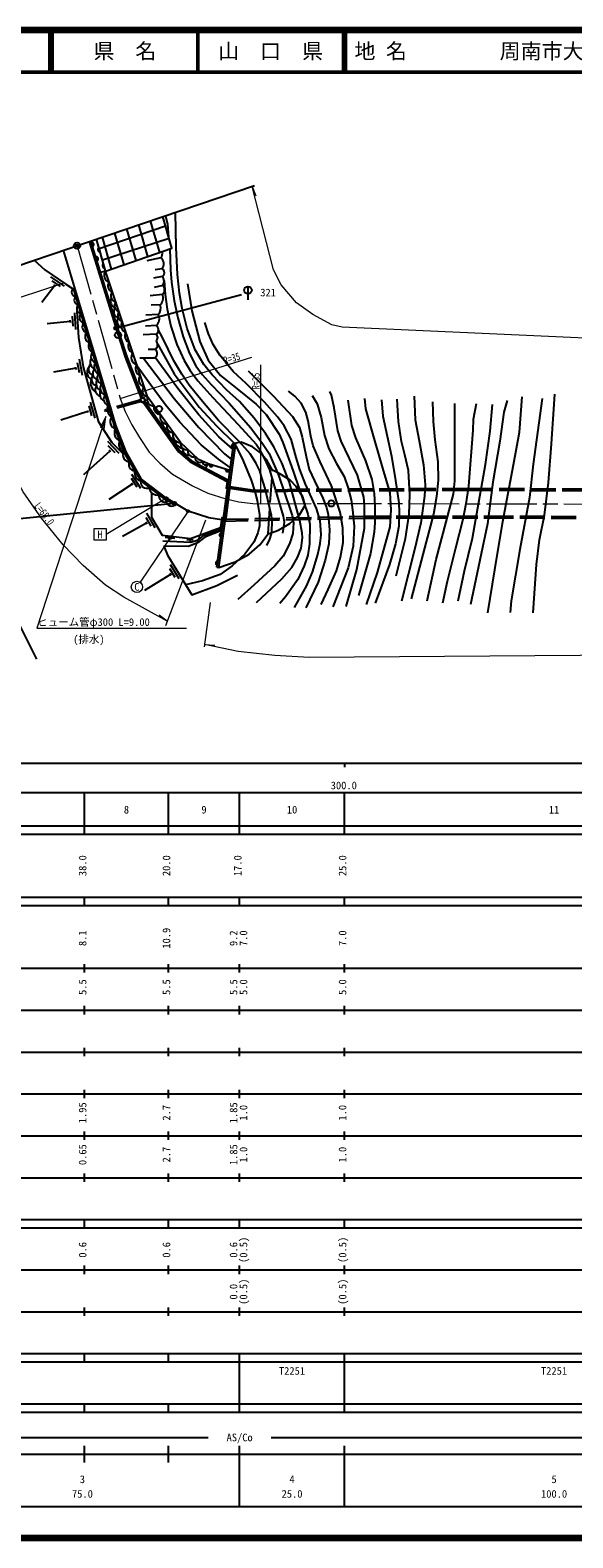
# Model space of a CAD drawing. Units: millimetres at full size, sheet at 1:1000; details may follow other scales. Extents: x 40000 to 680000, y 20000 to 380000.
# Drawn here: x 293041 to 422468, y 20000 to 380000 of the extents above; entities that cross this region are included whole.
import ezdxf
from ezdxf.enums import TextEntityAlignment as Align

# ---------------------------------------------------------------- set-up
doc = ezdxf.new("R2010")
doc.units = ezdxf.units.MM
doc.header["$LTSCALE"] = 1000
doc.header["$PDMODE"] = 32
doc.header["$PDSIZE"] = 500
doc.linetypes.add('CHAIN', pattern=[18.5, 12, -1.5, 3.5, -1.5])
doc.linetypes.add('DASHED', pattern=[7.5, 6, -1.5])
for name, color, linetype, lineweight in [('M-BGD', 7, 'Continuous', 25), ('M-BMK', 2, 'CHAIN', 13), ('M-BMK-OTRS', 5, 'Continuous', 25), ('M-BMK-SRVR', 3, 'Continuous', 25), ('M-STR-HTXT', 7, 'Continuous', 13), ('M-STR-STRC', 7, 'Continuous', 25), ('M-TTL', 2, 'Continuous', 140), ('M-TTL-BAND', 7, 'Continuous', 25), ('M-TTL-LINE', 7, 'Continuous', 50)]:
    doc.layers.add(name, color=color, linetype=linetype, lineweight=lineweight)
doc.layers.add('M-OTRS', color=6, linetype='Continuous')
doc.layers.add('M-TTL-TXT', color=7, linetype='Continuous')
doc.styles.add('ＭＳ ゴシック', font='')
doc.styles.get('ＭＳ ゴシック').set_extended_font_data('MS Gothic')

# ---------------------------------------------------------------- blocks, each defined once
blk = doc.blocks.new('open_arrow')
at = {"color": 0, "linetype": 'Continuous', "lineweight": -2}
blk.add_lwpolyline([(7.5, 1.25), (0, 0), (7.5, -1.25)], dxfattribs=at)

msp = doc.modelspace()

# ---------------------------------------------------------------- linework, layer by layer
at = {"layer": 'M-BGD'}
for p, q in [((309483, 327878), (325293, 333313)), ((313161, 331559), (315382, 323980)), ((318319, 324996), (316116, 332562)), ((318884, 333501), (321052, 325942)), ((323940, 326942), (321710, 334460)), ((311012, 322501), (308852, 330096)), ((309697, 327125), (309426, 328078)), ((312456, 322967), (310275, 330579)), ((326161, 330277), (310279, 325077)), ((310797, 323256), (310526, 324209)), ((324192, 325614), (320867, 324883)), ((301242, 318862), (297933, 321109)), ((324519, 321139), (322419, 320773)), ((324502, 322995), (322868, 322777)), ((298913, 318993), (295795, 314990)), ((300243, 318815), (298258, 320164)), ((299145, 318836), (298682, 319150)), ((324595, 316871), (321690, 316531)), ((324670, 319029), (322625, 318525)), ((324044, 314386), (321880, 314331)), ((302630, 310453), (297114, 309842)), ((302647, 310173), (302613, 310732)), ((303302, 309292), (303155, 311687)), ((303950, 308530), (303705, 312522)), ((323564, 312093), (320594, 311979)), ((323078, 307386), (319977, 307220)), ((323141, 309444), (320521, 309298)), ((322937, 303772), (321194, 303721)), ((303982, 299281), (298601, 298320)), ((304034, 299005), (303931, 299556)), ((304792, 298211), (304352, 300570)), ((305529, 297534), (304796, 301467)), ((322586, 301679), (319181, 301686)), ((306822, 288945), (300320, 286868)), ((306897, 288675), (306748, 289215)), ((307720, 287948), (307082, 290262)), ((308510, 287336), (307448, 291192)), ((314304, 278883), (311530, 281764)), ((337552, 251756), (341579, 281454)), ((338047, 251688), (342074, 281387)), ((341416, 280250), (341549, 281232)), ((341579, 281454), (342074, 281387)), ((312053, 279492), (305735, 273854)), ((313317, 279043), (311652, 280772)), ((312247, 279290), (311859, 279693)), ((319472, 270565), (317273, 273907)), ((340679, 274819), (335486, 276423)), ((336674, 276056), (335727, 276348)), ((340543, 274861), (339597, 275153)), ((317370, 271576), (311773, 267970)), ((318531, 270904), (317211, 272908)), ((317524, 271342), (317216, 271810)), ((340187, 271036), (339079, 262794)), ((340692, 270961), (339595, 262805)), ((321917, 261557), (320719, 263636)), ((322836, 261163), (320840, 264629)), ((320798, 262297), (315070, 259058)), ((320938, 262054), (320659, 262540)), ((335288, 259901), (336255, 260284)), ((335929, 260155), (336009, 259967)), ((338533, 258992), (338666, 259974)), ((325268, 258976), (327503, 258719)), ((325868, 258697), (326753, 258604)), ((326239, 258076), (326310, 258651)), ((330389, 258283), (331917, 258397)), ((331246, 257776), (331203, 258344)), ((328564, 248950), (326471, 252359)), ((337621, 252265), (337754, 253247)), ((326495, 250026), (320322, 246218)), ((326641, 249788), (326349, 250265)), ((327634, 249318), (326379, 251363)), ((337552, 251756), (338047, 251688))]:
    msp.add_line(p, q, dxfattribs=at)
at = {"layer": 'M-BGD', "linetype": 'DASHED'}
for p, q in [((319409, 291723), (310869, 289291)), ((310979, 288907), (310869, 289291)), ((319581, 291356), (310979, 288907))]:
    msp.add_line(p, q, dxfattribs=at)
at = {"layer": 'M-BGD'}
for points in [[(311022, 322471), (326829, 327942), (324677, 335467)], [(325354, 335697), (325796, 333705), (326070, 330596)], [(347035, 243321), (353043, 248961), (355430, 251695), (356769, 254118), (357658, 256339), (357961, 258809), (357936, 259927), (357360, 262933), (354853, 272003), (353086, 276649), (351176, 280488), (349163, 283687), (346474, 287380), (342944, 291293), (339883, 294124), (336416, 297663), (334461, 300133), (332370, 303692), (330493, 308802), (329322, 313516), (328629, 317225), (328142, 321664), (327875, 328088), (327672, 336483)], [(307087, 329497), (313990, 307194), (315704, 301887), (319542, 292059)], [(307466, 329626), (314372, 307314), (316081, 302022), (319905, 292229)], [(326322, 327767), (326469, 322790), (326730, 319816), (327370, 315345), (328219, 311323), (329563, 306787), (331061, 302822), (332582, 299863), (334056, 297739), (336234, 295363), (340509, 290911), (345631, 285032), (348469, 281318), (350012, 278912), (352289, 273770), (355162, 265268), (355505, 264090), (355820, 262331), (355670, 259794), (354890, 257329), (353387, 254434), (351373, 252065), (346459, 247549), (342560, 244084)], [(293994, 325054), (296558, 322769), (301555, 319374), (303367, 318192), (311851, 289611), (313340, 284722), (315410, 279237), (319484, 272298), (325394, 267755), (327909, 266811)], [(338663, 263066), (335679, 263517), (330686, 265154), (325529, 268232), (319616, 272785), (315960, 279331), (313500, 285649), (311936, 290890), (300992, 327429)], [(334822, 275480), (335486, 276423), (333194, 277500), (328914, 281513), (321019, 292482), (311021, 322474), (309797, 322096)], [(325024, 320115), (325269, 316850), (325715, 313418), (326587, 309299), (328042, 304930), (329770, 301152), (331224, 298711), (333066, 296266), (336620, 292325), (342615, 285849), (346942, 281117), (347567, 280196), (348959, 277628), (350158, 274994), (351833, 269038), (353384, 263982), (353613, 262489), (353403, 260824), (353214, 259888)], [(330586, 319404), (331574, 312954), (333510, 305671), (335508, 301224), (338428, 297520), (342419, 294340), (346969, 290721), (349360, 288233), (352409, 283496), (353315, 281528), (355742, 274711), (357231, 270464), (359301, 264464), (359773, 262057), (359701, 257333), (359237, 254612), (358390, 252113), (356899, 248854), (353928, 244661), (352568, 243074)], [(315219, 278799), (312630, 281487), (309395, 286384), (305752, 299610), (304670, 306598), (304282, 312916)], [(356066, 242124), (358946, 247265), (360364, 250578), (361621, 254805), (362216, 257410), (362424, 259458), (362177, 262892), (361333, 265792), (360220, 268277), (358702, 271596), (357341, 275115), (356454, 277959), (355264, 282366), (353608, 285561), (351994, 287636), (348913, 291162), (344562, 295628), (341462, 298508), (338236, 302376), (336718, 304939), (335583, 307507), (334681, 310226)], [(349525, 256923), (350231, 258472), (350566, 259768), (350680, 260488), (350763, 262571), (350577, 264099), (349105, 270563), (348304, 273104), (347804, 274816), (346829, 276671), (345473, 278846), (344253, 280287), (342814, 281857), (337956, 286821), (333312, 292311), (330939, 295260), (329208, 297830), (327276, 301020), (324566, 306603), (323635, 308399)], [(323400, 305108), (327414, 297939), (329776, 294733), (333367, 289999), (337584, 285434), (341579, 281454), (342364, 280232), (343821, 277155), (345724, 272587), (346616, 269825), (347217, 267662), (347714, 264290), (347704, 261625), (347338, 260000), (346372, 257721), (344259, 254868), (341222, 252092), (338320, 250027), (334115, 248498), (330124, 247555)], [(340776, 275535), (337996, 277532), (333806, 281007), (328741, 286402), (325213, 290644), (321411, 295765), (318594, 299759)], [(320080, 301684), (327414, 292033), (333297, 285121), (339377, 278866), (341042, 277497)], [(341370, 279912), (338045, 282926), (333305, 288135), (328295, 294444), (322813, 301814)], [(345070, 298664), (351075, 292584), (355581, 287724), (357268, 285146), (357944, 282850), (358842, 278175), (359614, 275074), (360850, 272391), (362852, 268213), (363755, 265987), (364141, 264358), (364441, 260659), (364267, 257360), (363367, 253473), (361742, 248163), (358818, 242088)], [(362425, 242874), (364086, 246469), (366067, 250915), (367074, 254189), (367699, 257671), (367604, 261132), (366950, 264910), (364912, 271176), (362195, 276959), (360508, 280776), (359980, 283038), (359372, 286736), (358749, 288766), (357640, 290921), (356182, 292591), (354633, 293820)], [(360298, 292728), (361468, 290754), (362440, 287521), (363275, 283195), (364262, 279992), (366084, 276504), (367929, 273410), (368842, 270880), (369567, 267830), (369944, 265430), (370330, 261567), (370061, 256768), (368860, 251651), (365238, 242326)], [(368417, 242374), (370933, 251191), (372798, 261118), (372820, 266622), (372653, 268499), (371085, 273740), (367236, 281875), (366385, 284361), (365533, 289836), (364875, 292846), (364491, 293736)], [(368822, 291678), (369688, 285623), (370606, 282624), (372991, 277165), (374492, 272722), (375077, 269326), (375257, 266458), (375220, 262476), (375099, 260137), (374217, 255005), (371371, 244984)], [(373273, 242869), (375908, 250469), (378926, 261371), (379104, 265449), (378915, 269553), (377165, 275434), (375218, 282058), (373134, 289549), (372859, 292028)], [(376854, 291752), (377158, 287869), (379197, 278285), (380190, 272492), (380931, 267142), (381073, 264837), (380936, 261560), (380154, 257321), (378723, 252449), (375348, 243210)], [(380309, 249722), (382530, 258644), (383427, 264405), (383629, 269077), (383297, 274868), (382417, 278615), (381583, 281762), (380892, 286532), (380633, 290481), (380588, 291891)], [(384655, 292581), (384835, 286986), (385841, 281946), (386826, 276235), (387250, 271442), (387084, 268720), (386197, 262324), (384786, 256209), (381570, 243674)], [(402238, 240833), (403848, 251116), (405813, 262705), (408289, 276222), (409755, 284006), (410414, 292464)], [(415160, 292069), (413050, 276364), (412126, 268400), (409840, 256021), (407788, 243711), (407549, 240985)], [(412979, 240866), (413792, 252438), (414486, 258264), (415718, 264220), (416649, 271989), (417375, 281237), (418199, 293110)], [(319990, 291204), (328382, 279334), (331231, 276938), (340038, 272253), (339822, 270671), (340112, 270633)], [(320354, 291383), (328679, 279607), (331456, 277271), (340369, 272530)], [(389023, 291213), (389149, 286555), (389596, 282148), (390306, 276904), (390345, 272534), (389943, 268667), (389203, 264454), (387460, 257846), (383899, 244230)], [(387750, 243697), (389892, 253581), (392252, 262569), (393974, 269178), (394357, 272353), (394336, 278303), (394288, 290879)], [(399404, 290791), (398677, 287016), (398609, 284487), (397604, 271111), (396955, 266919), (396250, 263121), (394480, 256347), (392471, 248387), (391425, 243160)], [(395113, 243771), (396670, 250894), (398568, 258677), (399331, 263236), (401618, 276275), (402759, 284254), (403273, 290588)], [(406832, 291588), (406038, 288746), (405021, 281855), (403404, 272070), (402094, 262102), (400617, 254955), (398078, 242830)], [(338395, 261203), (331304, 258510), (324595, 259313), (322091, 263659), (322080, 269472)], [(339179, 263539), (338738, 263589), (338339, 260811), (334156, 259169), (332856, 258166), (331375, 257669), (324675, 257960)], [(338747, 260568), (334697, 258938), (332960, 257596), (330841, 256710), (324880, 256809)], [(324880, 256809), (325766, 254654), (331595, 245159), (337521, 247370), (342512, 249901)], [(248106, 249427), (254155, 236200), (255588, 236200), (255588, 238402), (259088, 238555), (272838, 239252), (286588, 238867), (290088, 238751), (294533, 229795)]]:
    msp.add_lwpolyline(points, dxfattribs=at)
msp.add_lwpolyline([(319304, 291947), (320091, 292317), (320527, 291468), (319716, 291069)], close=True, dxfattribs=at)
at = {"layer": 'M-BGD', "linetype": 'DASHED'}
for points in [[(338047, 251688), (341921, 253068), (345241, 254917), (347788, 257129), (349797, 259724), (350840, 274964), (349432, 277490), (348003, 279052), (346084, 280480), (343385, 281609), (342074, 281387)], [(349797, 259724), (352282, 260623), (354980, 262219), (357276, 264302), (358637, 266548), (358044, 268607), (356507, 271013), (355060, 272516), (352624, 274037), (350840, 274964)], [(553845, 269838), (537094, 269735), (523615, 269707), (510025, 269630), (470921, 269804), (397280, 270097), (357399, 269904), (346550, 269676), (340112, 270633)], [(553852, 270248), (537092, 270145), (523613, 270117), (510025, 270040), (470922, 270213), (397280, 270507), (357393, 270314), (346576, 270086), (340167, 271039)], [(339049, 262793), (372828, 263501), (386282, 263517), (402305, 263567), (449859, 263374), (546074, 263157), (553717, 263038), (553544, 263041)], [(339106, 263215), (372823, 263922), (386282, 263938), (402306, 263988), (449860, 263795), (546078, 263578), (553725, 263459), (553557, 263462)]]:
    msp.add_lwpolyline(points, dxfattribs=at)
at = {"layer": 'M-BGD'}
msp.add_circle((323779, 289545), 750, dxfattribs=at)
for centre, radius, start, end in [((307716, 328816), 500, 287.19913, 107.19913), ((309655, 327628), 505, 117.04857, 274.70676), ((308774, 325398), 500, 287.19913, 107.19913), ((310756, 323760), 505, 117.04857, 274.70676), ((322906, 326723), 1698, 319.24238, 14.66008), ((323126, 324168), 1797, 319.48373, 53.59688), ((312294, 321434), 1641, 140.83933, 256.03449), ((324018, 322062), 1051, 298.4911, 63.18996), ((323514, 320007), 1514, 319.78872, 48.387), ((303890, 317386), 961, 122.92063, 270.14249), ((312925, 318901), 1393, 137.49622, 259.37761), ((313713, 316524), 1452, 136.01631, 260.85752), ((322592, 316011), 2179, 311.77233, 23.23788), ((323600, 317986), 1494, 311.72781, 44.26775), ((304785, 315592), 1221, 136.98851, 256.07465), ((305412, 313518), 1280, 136.01457, 257.04857), ((314085, 315373), 1881, 158.42512, 241.84819), ((314523, 312858), 1578, 147.1304, 250.73854), ((314525, 314157), 1399, 138.16334, 258.71049), ((322072, 313602), 2123, 314.69354, 21.68645), ((306093, 311367), 1324, 136.97113, 256.09199), ((306928, 309163), 1475, 141.44454, 251.61863), ((315613, 310499), 1830, 151.6614, 243.3356), ((315438, 311846), 1513, 141.67357, 255.20026), ((316341, 309381), 1633, 142.14166, 254.73216), ((321716, 311030), 2132, 311.92611, 29.88825), ((307648, 306815), 1517, 141.33237, 251.7308), ((317014, 306904), 1425, 140.7441, 256.12973), ((322453, 306599), 1005, 306.52251, 51.56624), ((322366, 308438), 1270, 304.07971, 52.4115), ((308516, 304522), 1592, 147.60947, 245.45368), ((309129, 302110), 1598, 142.90952, 250.15362), ((318124, 304579), 1730, 147.01272, 249.86111), ((318918, 301856), 1772, 141.69849, 255.17533), ((322047, 302843), 1283, 294.81394, 46.25095), ((322023, 304837), 1403, 310.51795, 42.89994), ((308390, 298288), 1786, 143.86971, 246.37039), ((308421, 299077), 1497, 130.87396, 254.28223), ((309233, 300746), 1871, 150.92287, 242.45562), ((309504, 298043), 1543, 137.39718, 253.18563), ((310127, 299610), 1835, 147.05384, 246.00931), ((319774, 299151), 1643, 142.83143, 254.04239), ((309701, 295661), 2256, 153.96431, 242.42785), ((309265, 296651), 1591, 141.77381, 254.03626), ((310450, 295604), 1693, 145.36675, 247.72131), ((310412, 296968), 1413, 136.87073, 256.19243), ((311523, 294546), 1789, 144.08464, 248.97849), ((320650, 296482), 1718, 140.59174, 256.28208), ((310249, 294215), 1686, 147.48797, 250.83927), ((311519, 293189), 1909, 153.63576, 240.91812), ((312051, 291916), 1513, 140.63294, 252.43021), ((321106, 293806), 1327, 130.62102, 266.25281), ((322507, 291873), 1608, 157.73569, 273.75079), ((313822, 289621), 2385, 159.04351, 234.58476), ((324113, 289812), 1569, 163.08089, 268.4056), ((325839, 287783), 1829, 165.40339, 266.0831), ((314159, 286586), 2036, 147.60393, 246.27607), ((315072, 283809), 1958, 152.20125, 249.14732), ((327079, 286983), 2737, 185.6224, 244.53494), ((327148, 285409), 1535, 159.01815, 272.46831), ((328363, 284491), 2461, 179.5043, 247.18359), ((316258, 281123), 2068, 155.5492, 245.79938), ((328801, 283224), 1715, 157.68764, 273.79886), ((329764, 282542), 2377, 187.73866, 259.66547), ((330310, 281241), 1421, 168.98054, 284.70445), ((341579, 280728), 505, 93.44879, 251.10699), ((316628, 278445), 1453, 146.96308, 273.88052), ((330961, 280114), 1626, 176.81884, 272.34453), ((331938, 279460), 1331, 162.23442, 291.45056), ((333456, 277870), 1090, 161.23083, 310.61286), ((318034, 276287), 1487, 151.59085, 269.25277), ((319987, 274276), 2041, 165.10777, 255.73584), ((334921, 276936), 763, 171.92752, 317.72806), ((336229, 276296), 505, 174.00873, 331.66692), ((340099, 275100), 505, 174.00873, 331.66692), ((320831, 271988), 1382, 167.03369, 297.86273), ((323299, 270828), 1823, 181.92557, 282.97083), ((325264, 268889), 1564, 174.079, 277.77132), ((326855, 267826), 1463, 182.78888, 316.0871), ((338697, 259470), 505, 93.44879, 251.10699), ((337785, 252743), 505, 93.44879, 251.10699)]:
    msp.add_arc(centre, radius, start, end, dxfattribs=at)
at = {"layer": 'M-BMK'}
msp.add_lwpolyline([(304223, 328526), (314522, 292050), (315727, 288912), (317298, 285746), (319139, 282742), (321440, 279251), (323931, 276572), (326957, 273970), (331748, 271174), (335403, 269435), (339500, 268137), (342803, 267400), (346126, 267006), (348021, 266893), (364855, 266985), (464610, 266782), (564411, 266640)], dxfattribs=at)
at = {"layer": 'M-BMK-OTRS'}
msp.add_line((271894, 317553), (346561, 342894), dxfattribs=at)
at = {"layer": 'M-BMK-SRVR'}
for centre in [(304223, 328526), (313990, 307194), (364855, 266985)]:
    msp.add_circle(centre, 750, dxfattribs=at)
at = {"layer": 'M-OTRS'}
msp.add_point((304223, 328526), dxfattribs=at)
at = {"layer": 'M-STR-HTXT'}
for p, q in [((345957, 342689), (346895, 340420)), ((274206, 310744), (301081, 319696)), ((314522, 292050), (345886, 301944)), ((348021, 266893), (348021, 300104)), ((325529, 268232), (311134, 259591)), ((330686, 265154), (319246, 248181)), ((334818, 263020), (325312, 237728)), ((335945, 243303), (334528, 232777)), ((325742, 238872), (323778, 240345)), ((334598, 233293), (337048, 233141))]:
    msp.add_line(p, q, dxfattribs=at)
for points in [[(564596, 303659), (467657, 304574), (367470, 309093), (364992, 309643), (360456, 312075), (356584, 314876), (352933, 319189), (351098, 322752), (345957, 342689)], [(325742, 238872), (315339, 244605), (310988, 247467), (305653, 252184), (300918, 257110), (295745, 263487), (291356, 269751), (288448, 275034), (286647, 279242), (276302, 311442)], [(311113, 287753), (294634, 237216), (330315, 237216)], [(564237, 231744), (359618, 230187), (351372, 230677), (342677, 231643), (334598, 233293)]]:
    msp.add_lwpolyline(points, dxfattribs=at)
msp.add_lwpolyline([(308322, 260997), (311134, 260997), (311134, 258184), (308322, 258184)], close=True, dxfattribs=at)
msp.add_circle((318491, 247061), 1350, dxfattribs=at)
at = {"layer": 'M-STR-STRC'}
for p, q in [((313480, 308843), (343452, 316843)), ((344969, 318821), (344969, 315571)), ((327429, 266991), (286516, 262955))]:
    msp.add_line(p, q, dxfattribs=at)
for centre, radius in [((344969, 317921), 900), ((313480, 308843), 400), ((325529, 268232), 250), ((327429, 266991), 400), ((330686, 265154), 250)]:
    msp.add_circle(centre, radius, dxfattribs=at)
at = {"layer": 'M-TTL'}
for p, q in [((680000, 380000), (40000, 380000)), ((40000, 20000), (680000, 20000))]:
    msp.add_line(p, q, dxfattribs=at)
at = {"layer": 'M-TTL-BAND'}
for p, q in [((40000, 205000), (579000, 205000)), ((368000, 205000), (368000, 204000)), ((68000, 198000), (579000, 198000)), ((306000, 188000), (306000, 198000)), ((326000, 188000), (326000, 198000)), ((343000, 188000), (343000, 198000)), ((368000, 188000), (368000, 198000)), ((40000, 190000), (579000, 190000)), ((40000, 188000), (579000, 188000)), ((40000, 173000), (579000, 173000)), ((306000, 171000), (306000, 173000)), ((326000, 171000), (326000, 173000)), ((343000, 171000), (343000, 173000)), ((368000, 171000), (368000, 173000)), ((40000, 171000), (579000, 171000)), ((40000, 156000), (579000, 156000)), ((306000, 155000), (306000, 157000)), ((326000, 155000), (326000, 157000)), ((343000, 155000), (343000, 157000)), ((368000, 155000), (368000, 157000)), ((46000, 146000), (579000, 146000)), ((306000, 145000), (306000, 147000)), ((326000, 145000), (326000, 147000)), ((343000, 145000), (343000, 147000)), ((368000, 145000), (368000, 147000)), ((306000, 135000), (306000, 137000)), ((326000, 135000), (326000, 137000)), ((343000, 135000), (343000, 137000)), ((368000, 135000), (368000, 137000)), ((52000, 136000), (579000, 136000)), ((46000, 126000), (579000, 126000)), ((306000, 125000), (306000, 127000)), ((326000, 125000), (326000, 127000)), ((343000, 125000), (343000, 127000)), ((368000, 125000), (368000, 127000)), ((52000, 116000), (579000, 116000)), ((306000, 115000), (306000, 117000)), ((326000, 115000), (326000, 117000)), ((343000, 115000), (343000, 117000)), ((368000, 115000), (368000, 117000)), ((46000, 106000), (579000, 106000)), ((306000, 105000), (306000, 107000)), ((326000, 105000), (326000, 107000)), ((343000, 105000), (343000, 107000)), ((368000, 105000), (368000, 107000)), ((40000, 96000), (579000, 96000)), ((40000, 94000), (579000, 94000)), ((306000, 94000), (306000, 96000)), ((326000, 94000), (326000, 96000)), ((343000, 94000), (343000, 96000)), ((368000, 94000), (368000, 96000)), ((49000, 84000), (579000, 84000)), ((306000, 83000), (306000, 85000)), ((326000, 83000), (326000, 85000)), ((343000, 83000), (343000, 85000)), ((368000, 83000), (368000, 85000)), ((40000, 74000), (579000, 74000)), ((306000, 73000), (306000, 75000)), ((326000, 73000), (326000, 75000)), ((343000, 73000), (343000, 75000)), ((368000, 73000), (368000, 75000)), ((40000, 64000), (579000, 64000)), ((40000, 62000), (579000, 62000)), ((306000, 62000), (306000, 64000)), ((326000, 62000), (326000, 64000)), ((343000, 62000), (343000, 64000)), ((343000, 52000), (343000, 62000)), ((368000, 62000), (368000, 64000)), ((368000, 52000), (368000, 62000)), ((368000, 52000), (368000, 62000)), ((40000, 52000), (579000, 52000)), ((306000, 50000), (306000, 52000)), ((326000, 50000), (326000, 52000)), ((343000, 50000), (343000, 52000)), ((368000, 50000), (368000, 52000)), ((40000, 50000), (579000, 50000)), ((71000, 44000), (335500, 44000)), ((350500, 44000), (565000, 44000)), ((40000, 40000), (579000, 40000)), ((306000, 38000), (306000, 42000)), ((326000, 38000), (326000, 42000)), ((343000, 27500), (343000, 42000)), ((368000, 27500), (368000, 42000)), ((68000, 27500), (579000, 27500))]:
    msp.add_line(p, q, dxfattribs=at)
at = {"layer": 'M-TTL-LINE'}
for p, q in [((297750, 380000), (297750, 370000)), ((298250, 380000), (298250, 370000)), ((333000, 380000), (333000, 370000)), ((367750, 380000), (367750, 370000)), ((368250, 380000), (368250, 370000)), ((40000, 370000), (680000, 370000))]:
    msp.add_line(p, q, dxfattribs=at)

# ---------------------------------------------------------------- block references
at = {"layer": 'M-STR-HTXT', "xscale": 400, "yscale": 400, "rotation": 251.9}
msp.add_blockref('open_arrow', (311113, 287753), dxfattribs=at)

# ---------------------------------------------------------------- texts
at = {"layer": 'M-STR-HTXT', "style": 'ＭＳ ゴシック'}
for s, p in [('321', (349793, 315890)), ('(排水)', (307044, 233072))]:
    msp.add_text(s, height=1833, dxfattribs=at).set_placement(p, align=Align.BOTTOM_CENTER)
at = {"layer": 'M-STR-HTXT', "style": 'ＭＳ ゴシック', "width": 0.8}
for s, rotation, p in [('R=35', 17.508, (341561, 300252)), ('R=35', 90, (348334, 296215)), ('L=68.0', 307.183, (295248, 263652))]:
    msp.add_text(s, height=1833, rotation=rotation, dxfattribs=at).set_placement(p, align=Align.BOTTOM_CENTER)
at = {"layer": 'M-STR-HTXT', "style": 'ＭＳ ゴシック'}
for s, p in [('H', (309728, 259591)), ('C', (318491, 247061))]:
    msp.add_text(s, height=1833, dxfattribs=at).set_placement(p, align=Align.MIDDLE_CENTER)
msp.add_text('ヒューム管φ300 L=9.00', height=1833, dxfattribs=at).set_placement((294707, 238660), align=Align.MIDDLE_LEFT)
at = {"layer": 'M-TTL-BAND', "style": 'ＭＳ ゴシック'}
for s, p in [('300.0', (367844, 198195)), ('8', (316000, 192405)), ('9', (334500, 192405)), ('10', (355500, 192405)), ('11', (418000, 192405)), ('AS/Co', (343000, 42500)), ('3', (305500, 32523)), ('4', (355500, 32523)), ('5', (418000, 32523)), ('75.0', (305500, 29033)), ('25.0', (355500, 29033)), ('100.0', (418000, 29033))]:
    msp.add_text(s, height=1833, dxfattribs=at).set_placement(p, align=Align.BOTTOM_CENTER)
for s, p in [('38.0', (307000, 180500)), ('20.0', (327000, 180500)), ('17.0', (344000, 180500)), ('25.0', (369000, 180500)), ('8.1', (307000, 163174)), ('10.9', (327000, 163174)), ('9.2', (343000, 163174)), ('7.0', (345370, 163174)), ('7.0', (369000, 163174)), ('5.5', (307000, 151500)), ('5.5', (327000, 151500)), ('5.5', (343000, 151500)), ('5.0', (345370, 151500)), ('5.0', (369000, 151500)), ('1.95', (307000, 121500)), ('2.7', (327000, 121500)), ('1.85', (343000, 121500)), ('1.0', (345370, 121500)), ('1.0', (369000, 121500)), ('0.65', (307000, 111500)), ('2.7', (327000, 111500)), ('1.85', (343000, 111500)), ('1.0', (345370, 111500)), ('1.0', (369000, 111500)), ('0.6', (307000, 88764)), ('0.6', (327000, 88764)), ('0.6', (343000, 88764)), ('(0.5)', (345370, 88764)), ('(0.5)', (369000, 88764)), ('0.0', (343000, 78764)), ('(0.5)', (345370, 78764)), ('(0.5)', (369000, 78764))]:
    msp.add_text(s, height=1833, rotation=90, dxfattribs=at).set_placement(p, align=Align.BOTTOM_CENTER)
for p in [(352375, 58405), (414875, 58405)]:
    msp.add_text('T2251', height=1833, dxfattribs=at).set_placement(p, align=Align.BOTTOM_LEFT)
at = {"layer": 'M-TTL-TXT', "style": 'ＭＳ ゴシック'}
for s, p in [('県\u3000名', (315625, 375000)), ('山\u3000口\u3000県', (350375, 375000))]:
    msp.add_text(s, height=3666, dxfattribs=at).set_placement(p, align=Align.MIDDLE_CENTER)
for s, p in [('地 名', (370380, 375000)), ('周南市大字須々万奥\u3000大字金峰', (405024, 375000))]:
    msp.add_text(s, height=3666, dxfattribs=at).set_placement(p, align=Align.MIDDLE_LEFT)

doc.saveas('drawing.dxf')
